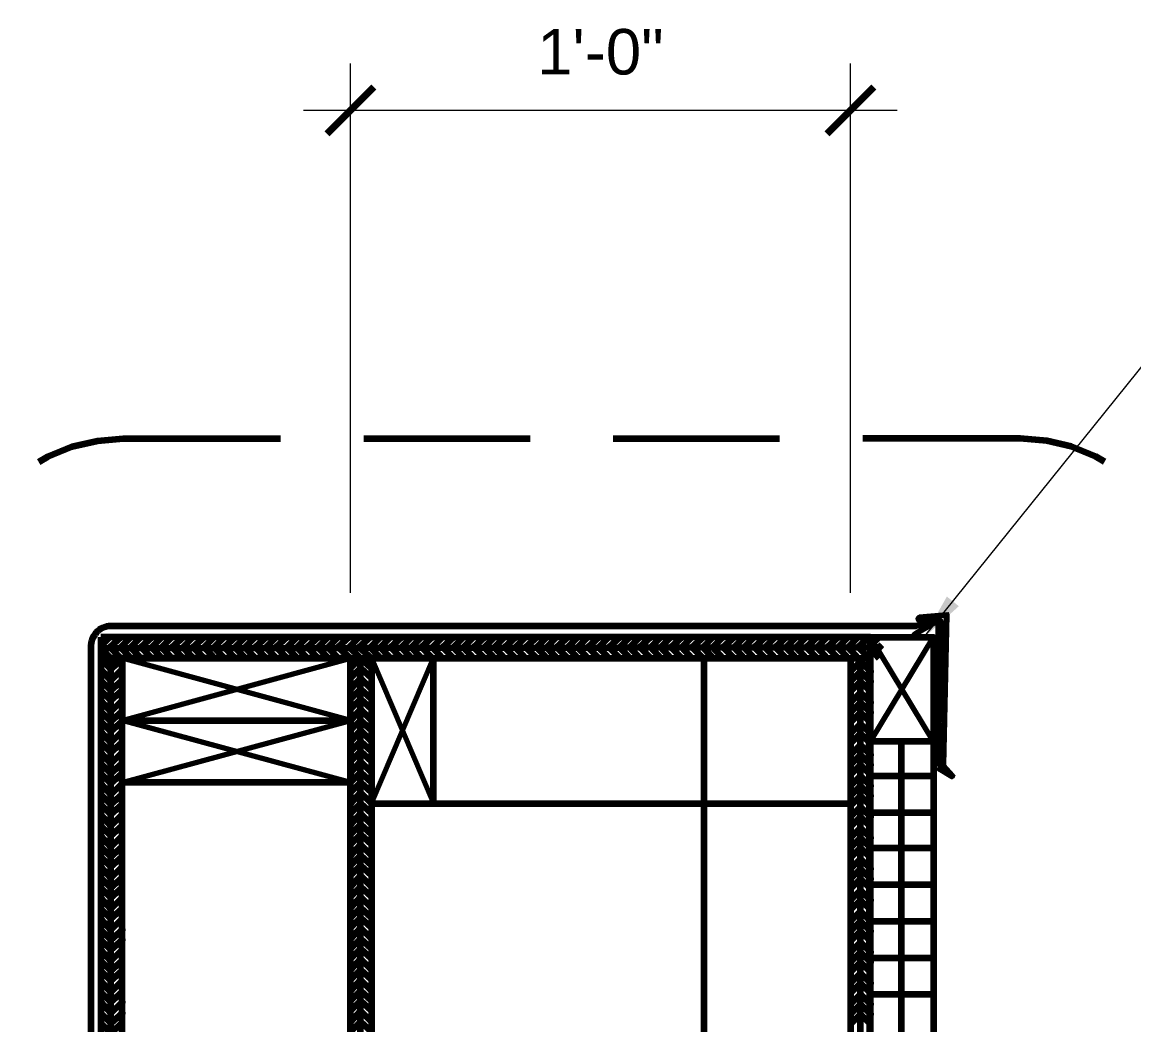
# Model space of a CAD drawing. Extents: x 261 to 424, y 0 to 368.
# Drawn here: x 341.01 to 367.74, y 314.35 to 338.46 of the extents above; entities that cross this region are included whole.
import ezdxf

# ---------------------------------------------------------------- set-up
doc = ezdxf.new("R2010")
doc.units = 0
doc.header["$MEASUREMENT"] = 0
for name, color, linetype, lineweight in [('Dt-Dim', 3, 'Continuous', 20), ('Dt-Iden', 3, 'Continuous', 20), ('Dt-Line 1', 9, 'Continuous', 0), ('Dt-Line 3', 7, 'Continuous', 15), ('Dt-Text', 121, 'Continuous', 20)]:
    doc.layers.add(name, color=color, linetype=linetype, lineweight=lineweight)
doc.styles.get("Standard").update_dxf_attribs({"font": 'Arial.ttf'})
doc.dimstyles.new('1 Inch', dxfattribs={"dimtxt": 1.09375, "dimasz": 1.125, "dimexe": 1.125, "dimexo": 0.5625, "dimgap": 0.84375, "dimtad": 1, "dimdec": 4, "dimzin": 3, "dimdsep": 46, "dimlunit": 4, "dimtxsty": 'Standard', "dimblk": 'ARCHTICK', "dimcen": 0.5625, "dimdle": 1.125, "dimclrd": 253, "dimclre": 253, "dimclrt": 256, "dimadec": 0, "dimazin": 0, "dimtfac": 0.6, "dimtdec": 4, "dimtix": 1, "dimtmove": 2, "dimatfit": 0, "dimfxl": 1, "dimfrac": 1, "dimtolj": 1, "dimtzin": 0, "dimlwd": 9, "dimlwe": 9, "dimarcsym": 0})

# ---------------------------------------------------------------- blocks, each defined once
blk = doc.blocks.new('_ArchTick')
at = {"color": 0, "linetype": 'ByBlock', "const_width": 0.15}
blk.add_lwpolyline([(-0.5, -0.5), (0.5, 0.5)], dxfattribs=at)
blk = doc.blocks.new('*D2')
at = {"layer": 'Defpoints', "color": 0, "transparency": 16777216}
for p in [(348.903, 336.336), (348.903, 324.176), (360.93, 324.176)]:
    blk.add_point(p, dxfattribs=at)
at = {"layer": 'Dt-Dim', "color": 253, "lineweight": 9, "transparency": 16777216}
for p, q in [((348.903, 324.738), (348.903, 337.461)), ((360.93, 324.738), (360.93, 337.461)), ((362.055, 336.336), (347.778, 336.336))]:
    blk.add_line(p, q, dxfattribs=at)
at = {"layer": 'Dt-Dim', "color": 253, "lineweight": 9, "transparency": 16777216, "xscale": 1.125, "yscale": 1.125, "zscale": 1.125, "rotation": 180}
blk.add_blockref('_ArchTick', (348.903, 336.336), dxfattribs=at)
at = {"layer": 'Dt-Dim', "color": 253, "lineweight": 9, "transparency": 16777216, "xscale": 1.125, "yscale": 1.125, "zscale": 1.125}
blk.add_blockref('_ArchTick', (360.93, 336.336), dxfattribs=at)
at = {"layer": 'Dt-Dim', "transparency": 16777216, "insert": (354.917, 337.738), "char_height": 1.0938, "attachment_point": 5}
blk.add_mtext('\\A1;1\'-0"', dxfattribs=at)

msp = doc.modelspace()

# ---------------------------------------------------------------- linework, layer by layer
at = {"layer": 'Dt-Iden', "linetype": 'Continuous', "lineweight": 211}
for p, q in [((349.22332, 328.44232), (353.22332, 328.44232)), ((355.22332, 328.44232), (359.22332, 328.44232))]:
    msp.add_line(p, q, dxfattribs=at)
for points in [[(341.40999, 327.88232), (341.62332, 328.01568), (342.20999, 328.25568), (342.82332, 328.38899), (343.43665, 328.44232), (347.22332, 328.44232)], [(367.03665, 327.88232), (366.82332, 328.01568), (366.23665, 328.25568), (365.64999, 328.38899), (365.00999, 328.44232), (361.22332, 328.44232)]]:
    msp.add_lwpolyline(points, dxfattribs=at)
at = {"layer": 'Dt-Line 1', "linetype": 'Continuous', "lineweight": 158}
for p, q in [((343.11665, 323.66899), (342.90332, 323.45568)), ((360.92999, 323.10899), (360.98332, 323.16232)), ((361.16999, 304.17568), (361.16999, 323.16232)), ((362.15666, 302.17568), (362.15666, 321.16232)), ((361.40999, 320.33565), (362.92999, 320.33565)), ((361.40999, 319.45568), (362.92999, 319.45568)), ((361.40999, 318.60232), (362.92999, 318.60232)), ((361.40999, 317.72232), (362.92999, 317.72232)), ((361.40999, 316.84235), (362.92999, 316.84235)), ((361.40999, 315.96232), (362.92999, 315.96232)), ((361.40999, 315.08232), (362.92999, 315.08232))]:
    msp.add_line(p, q, dxfattribs=at)
for points in [[(343.38332, 323.66899), (343.11665, 323.42901), (343.40999, 323.13565), (343.14332, 322.89568), (342.90332, 323.13565)], [(343.62332, 323.66899), (343.38332, 323.42901), (343.62332, 323.16232)], [(343.86332, 323.66899), (343.62332, 323.42901), (343.86332, 323.16232)], [(344.12999, 323.66899), (343.86332, 323.42901), (344.12999, 323.16232)], [(344.36999, 323.66899), (344.12999, 323.42901), (344.36999, 323.16232)], [(344.60999, 323.66899), (344.36999, 323.42901), (344.60999, 323.16232)], [(344.87665, 323.66899), (344.60999, 323.42901), (344.87665, 323.16232)], [(345.11665, 323.66899), (344.87665, 323.42901), (345.11665, 323.16232)], [(345.38332, 323.66899), (345.11665, 323.42901), (345.38332, 323.16232)], [(345.62332, 323.16232), (345.38332, 323.42901), (345.62332, 323.66899)], [(345.86332, 323.66899), (345.62332, 323.42901), (345.86332, 323.16232)], [(346.12999, 323.66899), (345.86332, 323.42901), (346.12999, 323.16232)], [(346.36999, 323.66899), (346.12999, 323.42901), (346.36999, 323.16232)], [(346.60999, 323.66899), (346.36999, 323.42901), (346.60999, 323.16232)], [(346.87665, 323.66899), (346.60999, 323.42901), (346.87665, 323.16232)], [(347.11665, 323.66899), (346.87665, 323.42901), (347.11665, 323.16232)], [(347.38332, 323.16232), (347.11665, 323.42901), (347.38332, 323.66899)], [(347.62332, 323.66899), (347.38332, 323.42901), (347.62332, 323.16232)], [(347.86332, 323.66899), (347.62332, 323.42901), (347.86332, 323.16232)], [(348.12999, 323.66899), (347.86332, 323.42901), (348.12999, 323.16232)], [(348.36999, 323.66899), (348.12999, 323.42901), (348.36999, 323.16232)], [(348.60999, 323.66899), (348.36999, 323.42901), (348.60999, 323.16232)], [(348.90332, 323.16232), (348.60999, 323.42901), (348.87665, 323.66899)], [(349.40999, 322.92235), (349.14332, 323.16232), (348.87665, 323.42901), (349.11665, 323.66899)], [(349.40999, 323.16232), (349.11665, 323.42901), (349.38332, 323.66899)], [(349.62332, 323.66899), (349.38332, 323.42901), (349.62332, 323.16232)], [(349.86332, 323.66899), (349.62332, 323.42901), (349.86332, 323.16232)], [(350.12999, 323.66899), (349.86332, 323.42901), (350.12999, 323.16232)], [(350.36999, 323.66899), (350.12999, 323.42901), (350.36999, 323.16232)], [(350.60999, 323.66899), (350.36999, 323.42901), (350.60999, 323.16232)], [(350.87665, 323.16232), (350.60999, 323.42901), (350.87665, 323.66899)], [(351.11665, 323.66899), (350.87665, 323.42901), (351.11665, 323.16232)], [(351.38332, 323.66899), (351.11665, 323.42901), (351.38332, 323.16232)], [(351.62332, 323.66899), (351.38332, 323.42901), (351.62332, 323.16232)], [(351.86332, 323.66899), (351.62332, 323.42901), (351.86332, 323.16232)], [(352.12999, 323.66899), (351.86332, 323.42901), (352.12999, 323.16232)], [(352.36999, 323.66899), (352.12999, 323.42901), (352.36999, 323.16232)], [(352.60999, 323.66899), (352.36999, 323.42901), (352.60999, 323.16232)], [(352.87665, 323.66899), (352.60999, 323.42901), (352.87665, 323.16232)], [(353.11665, 323.66899), (352.87665, 323.42901), (353.11665, 323.16232)], [(353.38332, 323.66899), (353.11665, 323.42901), (353.38332, 323.16232)], [(353.62332, 323.66899), (353.38332, 323.42901), (353.62332, 323.16232)], [(353.86332, 323.66899), (353.62332, 323.42901), (353.86332, 323.16232)], [(354.12999, 323.66899), (353.86332, 323.42901), (354.12999, 323.16232)], [(354.36999, 323.66899), (354.12999, 323.42901), (354.36999, 323.16232)], [(354.60999, 323.66899), (354.36999, 323.42901), (354.60999, 323.16232)], [(354.87665, 323.66899), (354.60999, 323.42901), (354.87665, 323.16232)], [(355.11665, 323.66899), (354.87665, 323.42901), (355.11665, 323.16232)], [(355.38332, 323.66899), (355.11665, 323.42901), (355.38332, 323.16232)], [(355.62332, 323.66899), (355.38332, 323.42901), (355.62332, 323.16232)], [(355.86332, 323.66899), (355.62332, 323.42901), (355.86332, 323.16232)], [(356.12999, 323.16232), (355.86332, 323.42901), (356.12999, 323.66899)], [(356.36999, 323.66899), (356.12999, 323.42901), (356.36999, 323.16232)], [(356.60999, 323.66899), (356.36999, 323.42901), (356.60999, 323.16232)], [(356.87665, 323.66899), (356.60999, 323.42901), (356.87665, 323.16232)], [(357.11665, 323.66899), (356.87665, 323.42901), (357.11665, 323.16232)], [(357.38332, 323.66899), (357.11665, 323.42901), (357.38332, 323.16232)], [(357.62332, 323.66899), (357.38332, 323.42901), (357.62332, 323.16232)], [(357.86332, 323.66899), (357.62332, 323.42901), (357.86332, 323.16232)], [(358.12999, 323.66899), (357.86332, 323.42901), (358.12999, 323.16232)], [(358.36999, 323.66899), (358.12999, 323.42901), (358.36999, 323.16232)], [(358.60999, 323.66899), (358.36999, 323.42901), (358.60999, 323.16232)], [(358.87665, 323.66899), (358.60999, 323.42901), (358.87665, 323.16232)], [(359.11665, 323.66899), (358.87665, 323.42901), (359.11665, 323.16232)], [(359.38332, 323.66899), (359.11665, 323.42901), (359.38332, 323.16232)], [(359.62332, 323.66899), (359.38332, 323.42901), (359.62332, 323.16232)], [(359.86332, 323.66899), (359.62332, 323.42901), (359.86332, 323.16232)], [(360.12999, 323.66899), (359.86332, 323.42901), (360.12999, 323.16232)], [(360.36999, 323.66899), (360.12999, 323.42901), (360.36999, 323.16232)], [(360.63666, 323.66899), (360.36999, 323.42901), (360.63666, 323.16232)], [(360.87665, 323.66899), (360.63666, 323.42901), (360.87665, 323.16232)], [(361.11665, 323.66899), (360.87665, 323.42901), (361.11665, 323.16232)], [(361.40999, 304.17568), (361.38332, 323.16232), (361.11665, 323.42901), (361.38332, 323.66899)], [(361.62332, 323.66899), (361.38332, 323.42901), (361.62332, 323.16232)], [(361.67666, 323.48235), (361.62332, 323.42901), (361.67666, 323.37568)], [(342.90332, 254.68235), (343.14332, 254.92235), (342.90332, 255.16232), (343.14332, 255.42901), (343.14332, 323.16232), (342.90332, 323.40235), (361.67666, 323.42901)], [(343.11665, 323.16232), (343.14332, 323.13565), (343.19665, 323.16232)], [(349.14332, 59.16233), (349.14332, 323.16232), (348.90332, 322.92235), (348.90332, 322.92235)], [(349.11665, 323.16232), (349.11665, 323.16232), (349.11665, 323.16235)], [(361.40999, 322.84235), (361.16999, 323.08232), (360.92999, 322.84235)], [(361.32999, 323.16232), (361.40999, 323.08232), (361.40999, 323.10899)], [(342.90332, 322.89568), (343.14332, 322.62899), (343.40999, 322.89568)], [(348.90332, 322.68235), (349.14332, 322.92235), (349.40999, 322.68235), (349.40999, 322.68235)], [(348.90332, 322.41565), (349.14332, 322.68235), (349.40999, 322.41565), (349.40999, 322.41565)], [(361.40999, 322.60232), (361.16999, 322.84235), (360.92999, 322.60232)], [(342.90332, 322.62899), (343.14332, 322.38899), (343.40999, 322.62899)], [(348.90332, 322.17568), (349.14332, 322.41565), (349.40999, 322.17568), (349.40999, 322.17568)], [(361.40999, 322.36232), (361.16999, 322.60232), (360.92999, 322.36232)], [(342.90332, 322.38899), (343.14332, 322.14901), (343.40999, 322.38899)], [(342.90332, 322.14901), (343.14332, 321.88232), (343.40999, 322.14901)], [(348.90332, 321.93565), (349.14332, 322.17568), (349.40999, 321.93565), (349.40999, 321.93565)], [(361.40999, 322.09568), (361.16999, 322.33565), (360.92999, 322.09568)], [(342.90332, 321.88232), (343.14332, 321.64232), (343.40999, 321.88232)], [(348.90332, 321.66899), (349.14332, 321.93565), (349.40999, 321.66899), (349.40999, 321.66899)], [(361.40999, 321.85565), (361.16999, 322.09568), (360.92999, 321.85565)], [(342.90332, 321.64232), (343.14332, 321.40235), (343.40999, 321.64232)], [(348.90332, 321.42901), (349.14332, 321.66899), (349.40999, 321.42901), (349.40999, 321.42901)], [(361.40999, 321.61568), (361.16999, 321.85565), (360.92999, 321.61568)], [(342.90332, 321.40235), (343.14332, 321.13565), (343.40999, 321.40235)], [(348.90332, 321.16232), (349.14332, 321.42901), (349.40999, 321.16232), (349.40999, 321.16232)], [(361.40999, 321.34901), (361.16999, 321.58901), (360.92999, 321.34901)], [(361.40999, 321.10899), (361.16999, 321.34901), (360.92999, 321.10899)], [(342.90332, 321.13565), (343.14332, 320.89568), (343.40999, 321.13565)], [(348.90332, 320.92235), (349.14332, 321.16232), (349.40999, 320.92235), (349.40999, 320.92235)], [(361.40999, 320.84235), (361.16999, 321.08232), (360.92999, 320.84235)], [(342.90332, 320.89568), (343.14332, 320.62899), (343.40999, 320.89568)], [(348.90332, 320.68235), (349.14332, 320.92235), (349.40999, 320.68235), (349.40999, 320.68235)], [(361.40999, 320.60232), (361.16999, 320.84235), (360.92999, 320.60232)], [(342.90332, 320.62899), (343.14332, 320.38899), (343.40999, 320.62899)], [(348.90332, 320.41565), (349.14332, 320.68235), (349.40999, 320.41565), (349.40999, 320.41565)], [(361.40999, 320.36232), (361.16999, 320.60232), (360.92999, 320.36232)], [(342.90332, 320.38899), (343.14332, 320.14901), (343.40999, 320.38899)], [(348.90332, 320.17568), (349.14332, 320.41565), (349.40999, 320.17568), (349.40999, 320.17568)], [(361.40999, 320.09568), (361.16999, 320.33565), (360.92999, 320.09568)], [(342.90332, 320.14901), (343.14332, 319.88232), (343.40999, 320.14901)], [(348.90332, 319.93565), (349.14332, 320.17568), (349.40999, 319.93565), (349.40999, 319.93565)], [(361.40999, 319.85565), (361.16999, 320.09568), (360.92999, 319.85565)], [(342.90332, 319.88232), (343.14332, 319.64232), (343.40999, 319.88232)], [(348.90332, 319.66899), (349.14332, 319.93565), (349.40999, 319.66899), (349.40999, 319.66899)], [(361.40999, 319.61568), (361.16999, 319.85565), (360.92999, 319.61568)], [(342.90332, 319.64232), (343.14332, 319.40235), (343.40999, 319.64232)], [(348.90332, 319.42901), (349.14332, 319.66899), (349.40999, 319.42901), (349.40999, 319.42901)], [(361.40999, 319.34901), (361.16999, 319.58901), (360.92999, 319.34901)], [(342.90332, 319.40235), (343.14332, 319.13565), (343.40999, 319.40235)], [(348.90332, 319.16232), (349.14332, 319.42901), (349.40999, 319.16232), (349.40999, 319.16232)], [(361.40999, 319.10899), (361.16999, 319.34901), (360.92999, 319.10899)], [(342.90332, 319.13565), (343.14332, 318.89568), (343.40999, 319.13565)], [(348.90332, 318.92235), (349.14332, 319.16232), (349.40999, 318.92235), (349.40999, 318.92235)], [(361.40999, 318.84235), (361.16999, 319.08232), (360.92999, 318.84235)], [(342.90332, 318.89568), (343.14332, 318.62899), (343.40999, 318.89568)], [(348.90332, 318.68235), (349.14332, 318.92235), (349.40999, 318.68235), (349.40999, 318.68235)], [(348.90332, 318.41565), (349.14332, 318.68235), (349.40999, 318.41565), (349.40999, 318.41565)], [(361.40999, 318.60232), (361.16999, 318.84235), (360.92999, 318.60232)], [(342.90332, 318.62899), (343.14332, 318.38899), (343.40999, 318.62899)], [(348.90332, 318.17568), (349.14332, 318.41565), (349.40999, 318.17568), (349.40999, 318.17568)], [(361.40999, 318.36232), (361.16999, 318.60232), (360.92999, 318.36232)], [(342.90332, 318.38899), (343.14332, 318.14901), (343.40999, 318.38899)], [(342.90332, 318.14901), (343.14332, 317.88232), (343.40999, 318.14901)], [(348.90332, 317.93565), (349.14332, 318.17568), (349.40999, 317.93565), (349.40999, 317.93565)], [(361.40999, 318.09568), (361.16999, 318.33565), (360.92999, 318.09568)], [(342.90332, 317.88232), (343.14332, 317.64232), (343.40999, 317.88232)], [(348.90332, 317.66899), (349.14332, 317.93565), (349.40999, 317.66899), (349.40999, 317.66899)], [(361.40999, 317.85565), (361.16999, 318.09568), (360.92999, 317.85565)], [(342.90332, 317.64232), (343.14332, 317.40235), (343.40999, 317.64232)], [(348.90332, 317.42901), (349.14332, 317.66899), (349.40999, 317.42901), (349.40999, 317.42901)], [(361.40999, 317.61568), (361.16999, 317.85565), (360.92999, 317.61568)], [(342.90332, 317.40235), (343.14332, 317.13565), (343.40999, 317.40235)], [(348.90332, 317.16232), (349.14332, 317.42901), (349.40999, 317.16232), (349.40999, 317.16232)], [(361.40999, 317.34901), (361.16999, 317.58901), (360.92999, 317.34901)], [(361.40999, 317.10899), (361.16999, 317.34901), (360.92999, 317.10899)], [(342.90332, 317.13565), (343.14332, 316.89568), (343.40999, 317.13565)], [(348.90332, 316.92235), (349.14332, 317.16232), (349.40999, 316.92235), (349.40999, 316.92235)], [(361.40999, 316.84235), (361.16999, 317.08232), (360.92999, 316.84235)], [(342.90332, 316.89568), (343.14332, 316.62899), (343.40999, 316.89568)], [(348.90332, 316.68235), (349.14332, 316.92235), (349.40999, 316.68235), (349.40999, 316.68235)], [(361.40999, 316.60232), (361.16999, 316.84235), (360.92999, 316.60232)], [(343.40999, 316.62899), (343.14332, 316.38899), (342.90332, 316.62899)], [(348.90332, 316.41565), (349.14332, 316.68235), (349.40999, 316.41565), (349.40999, 316.41565)], [(361.40999, 316.36232), (361.16999, 316.60232), (360.92999, 316.36232)], [(343.40999, 316.38899), (343.14332, 316.14901), (342.90332, 316.38899)], [(348.90332, 316.17568), (349.14332, 316.41565), (349.40999, 316.17568), (349.40999, 316.17568)], [(361.40999, 316.09568), (361.16999, 316.33565), (360.92999, 316.09568)], [(342.90332, 316.14901), (343.14332, 315.88232), (343.40999, 316.14901)], [(348.90332, 315.93565), (349.14332, 316.17568), (349.40999, 315.93565), (349.40999, 315.93565)], [(361.40999, 315.85565), (361.16999, 316.09568), (360.92999, 315.85565)], [(342.90332, 315.88232), (343.14332, 315.64232), (343.40999, 315.88232)], [(348.90332, 315.66899), (349.14332, 315.93565), (349.40999, 315.66899), (349.40999, 315.66899)], [(361.40999, 315.61568), (361.16999, 315.85565), (360.92999, 315.61568)], [(342.90332, 315.64232), (343.14332, 315.40235), (343.40999, 315.64232)], [(348.90332, 315.42901), (349.14332, 315.66899), (349.40999, 315.42901), (349.40999, 315.42901)], [(361.40999, 315.34901), (361.16999, 315.58901), (360.92999, 315.34901)], [(342.90332, 315.40235), (343.14332, 315.13565), (343.40999, 315.40235)], [(348.90332, 315.16232), (349.14332, 315.42901), (349.40999, 315.16232), (349.40999, 315.16232)], [(361.40999, 315.10899), (361.16999, 315.34901), (360.92999, 315.10899)], [(342.90332, 315.13565), (343.14332, 314.89568), (343.40999, 315.13565)], [(348.90332, 314.92235), (349.14332, 315.16232), (349.40999, 314.92235), (349.40999, 314.92235)], [(348.90332, 314.68235), (349.14332, 314.92235), (349.40999, 314.68235), (349.40999, 314.68235)], [(361.40999, 314.84235), (361.16999, 315.08232), (360.92999, 314.84235)], [(343.40999, 314.89568), (343.14332, 314.62899), (342.90332, 314.89568)], [(348.90332, 314.41565), (349.14332, 314.68235), (349.40999, 314.41565), (349.40999, 314.41565)], [(361.40999, 314.60232), (361.16999, 314.84235), (360.92999, 314.60232)], [(343.40999, 314.62899), (343.14332, 314.38899), (342.90332, 314.62899)], [(342.90332, 314.38899), (343.14332, 314.14901), (343.40999, 314.38899)], [(348.90332, 314.17568), (349.14332, 314.41565), (349.40999, 314.17568), (349.40999, 314.17568)], [(361.40999, 314.36232), (361.16999, 314.60232), (360.92999, 314.36232)]]:
    msp.add_lwpolyline(points, dxfattribs=at)
for p in [(345.62332, 323.16232), (347.38332, 323.16232), (348.90332, 323.16232), (349.11665, 323.16232), (349.40999, 323.16232), (350.87665, 323.16232), (356.12999, 323.16232), (348.90332, 322.92235), (348.90332, 322.68235), (349.40999, 322.92235), (349.40999, 322.68235), (361.40999, 322.84235), (348.90332, 322.41565), (349.40999, 322.41565), (361.40999, 322.60232), (348.90332, 322.17568), (349.40999, 322.17568), (348.90332, 321.93565), (349.40999, 321.93565), (361.40999, 322.09568), (348.90332, 321.66899), (349.40999, 321.66899), (361.40999, 321.85565), (348.90332, 321.42901), (349.40999, 321.42901), (361.40999, 321.34901), (348.90332, 321.16232), (349.40999, 321.16232), (348.90332, 320.92235), (349.40999, 320.92235), (361.40999, 320.84235), (348.90332, 320.68235), (349.40999, 320.68235), (361.40999, 320.60232), (348.90332, 320.41565), (349.40999, 320.41565), (348.90332, 320.17568), (349.40999, 320.17568), (361.40999, 320.09568), (348.90332, 319.93565), (349.40999, 319.93565), (361.40999, 319.85565), (348.90332, 319.66899), (349.40999, 319.66899), (348.90332, 319.42901), (349.40999, 319.42901), (361.40999, 319.34901), (348.90332, 319.16232), (349.40999, 319.16232), (348.90332, 318.92235), (348.90332, 318.68235), (349.40999, 318.92235), (349.40999, 318.68235), (361.40999, 318.84235), (348.90332, 318.41565), (349.40999, 318.41565), (361.40999, 318.60232), (348.90332, 318.17568), (349.40999, 318.17568), (348.90332, 317.93565), (349.40999, 317.93565), (361.40999, 318.09568), (348.90332, 317.66899), (349.40999, 317.66899), (361.40999, 317.85565), (348.90332, 317.42901), (349.40999, 317.42901), (361.40999, 317.34901), (348.90332, 317.16232), (349.40999, 317.16232), (348.90332, 316.92235), (349.40999, 316.92235), (361.40999, 316.84235), (343.40999, 316.62899), (348.90332, 316.68235), (349.40999, 316.68235), (361.40999, 316.60232), (343.40999, 316.38899), (348.90332, 316.41565), (349.40999, 316.41565), (348.90332, 316.17568), (349.40999, 316.17568), (361.40999, 316.09568), (348.90332, 315.93565), (349.40999, 315.93565), (361.40999, 315.85565), (348.90332, 315.66899), (349.40999, 315.66899), (348.90332, 315.42901), (349.40999, 315.42901), (361.40999, 315.34901), (348.90332, 315.16232), (348.90332, 314.92235), (349.40999, 315.16232), (349.40999, 314.92235), (343.40999, 314.89568), (348.90332, 314.68235), (349.40999, 314.68235), (361.40999, 314.84235), (343.40999, 314.62899), (348.90332, 314.41565), (349.40999, 314.41565), (361.40999, 314.60232)]:
    msp.add_point(p, dxfattribs=at)
at = {"layer": 'Dt-Line 3', "linetype": 'Continuous', "lineweight": 70}
for p, q in [((362.92999, 321.16232), (361.40999, 323.66899)), ((361.40999, 321.16232), (362.92999, 323.66899)), ((361.59665, 323.69565), (361.59665, 323.66899)), ((349.40999, 319.66899), (350.90332, 323.16232)), ((349.40999, 323.16232), (350.90332, 319.66899))]:
    msp.add_line(p, q, dxfattribs=at)
at = {"layer": 'Dt-Line 3', "linetype": 'Continuous', "lineweight": 140}
for p, q in [((357.40999, 304.17568), (357.40999, 323.16232)), ((349.40999, 319.66899), (360.92999, 319.66899))]:
    msp.add_line(p, q, dxfattribs=at)
at = {"layer": 'Dt-Line 3', "linetype": 'Continuous', "lineweight": 211}
msp.add_line((360.92999, 323.16232), (360.92999, 304.17568), dxfattribs=at)
at = {"layer": 'Dt-Line 3', "linetype": 'Continuous', "lineweight": 140}
msp.add_lwpolyline([(363.14332, 321.61568), (363.11665, 323.97565, 0.24611095), (363.06502, 324.07435, 0.24607571), (362.95666, 324.09568), (362.50332, 323.93565), (343.12999, 323.93565, 0.41421921), (342.66332, 323.42901), (342.63666, 260.18899, -0.41417467), (342.15666, 259.66899), (282.87665, 259.66899)], format="xyb", dxfattribs=at)
at = {"layer": 'Dt-Line 3', "linetype": 'Continuous', "lineweight": 70}
msp.add_lwpolyline([(362.94819, 324.03589), (362.98513, 324.03935), (362.95666, 324.04235), (362.44999, 323.72232), (362.98712, 324.03847), (363.0054, 324.02094), (363.00993, 324.00451), (363.00069, 324.02798), (363.00178, 324.06091), (363.02538, 324.03941), (363.03626, 324.00959), (363.03655, 324.00597), (363.03196, 324.0269), (363.00186, 324.06105, 0.27535053)], format="xyb", close=True, dxfattribs=at)
for points in [[(362.5947, 324.06906), (362.55731, 324.10182), (362.58085, 324.14574), (362.58656, 324.14769)], [(343.40999, 320.17568), (348.90332, 321.66899), (343.40999, 323.16232)], [(348.90332, 320.17568), (343.40999, 321.66899), (348.90332, 323.16232)], [(363.40132, 320.37388), (363.38332, 320.33565), (363.3637, 320.3095), (363.06332, 320.49565), (363.38332, 320.33565), (363.16999, 320.57565), (363.38332, 320.33565)]]:
    msp.add_lwpolyline(points, dxfattribs=at)
for points in [[(363.23538, 324.22896), (363.24937, 324.21967), (363.24999, 324.20235), (362.59264, 324.14878), (362.55821, 324.12006), (362.56263, 324.08796), (362.59515, 324.06904), (362.57037, 324.07886), (362.55732, 324.10177), (362.56166, 324.12838), (362.58115, 324.14588), (363.24999, 324.20235), (363.16999, 320.60232)], [(362.73056, 324.09568), (362.74307, 324.08497), (362.74204, 324.0766), (362.7356, 324.07022), (362.73051, 324.06901), (362.74332, 324.09568), (362.60999, 324.06901), (362.74332, 324.06901), (362.60999, 324.09568)], [(363.27665, 320.41565), (363.06332, 320.62899), (363.03665, 323.98901), (363.03665, 323.02899), (363.03665, 320.62899), (363.27665, 320.38899)], [(363.17377, 320.60636), (363.16999, 320.61531), (363.15467, 320.58776), (363.14332, 320.61615)]]:
    msp.add_lwpolyline(points, close=True, dxfattribs=at)
at = {"layer": 'Dt-Line 3', "linetype": 'Continuous', "lineweight": 211}
for points in [[(342.90332, 323.66899), (342.90332, 323.16232), (361.40999, 323.16232), (361.40999, 323.66899)], [(342.90332, 255.42901), (343.40999, 255.42901), (343.40999, 323.16232), (342.90332, 323.16232)], [(343.40999, 321.66899), (348.90332, 321.66899), (348.90332, 320.17568), (343.40999, 320.17568), (343.40999, 321.66899), (348.90332, 321.66899), (348.90332, 323.16232), (343.40999, 323.16232)], [(350.90332, 319.66899), (350.90332, 323.16232), (349.40999, 323.16232), (349.40999, 319.66899)]]:
    msp.add_lwpolyline(points, close=True, dxfattribs=at)
for points in [[(349.40999, 303.66899), (361.40999, 303.66899), (361.40999, 323.66899), (362.92999, 323.66899), (362.92999, 321.16232), (361.40999, 321.16232)], [(349.40999, 323.16232), (349.40999, 59.16233), (348.90332, 59.16233), (348.90332, 323.16232)], [(362.92999, 321.16232), (362.92999, 302.17568), (349.40999, 302.17568)]]:
    msp.add_lwpolyline(points, dxfattribs=at)

# ---------------------------------------------------------------- dimensions: what is measured, and where the dimension line sits
at = {"layer": 'Dt-Dim'}
dim = msp.add_linear_dim(base=(348.90332, 336.33565), p1=(360.92999, 324.17568), p2=(348.90332, 324.17568), dimstyle='1 Inch', dxfattribs=at)
dim.commit()
dim.dimension.update_dxf_attribs({"geometry": '*D2', "text_midpoint": (354.91665, 337.73784)})

# ---------------------------------------------------------------- leaders
at = {"layer": 'Dt-Text', "annotation_type": 0, "has_hookline": 1, "hookline_direction": 0, "text_width": 17.51791}
msp.add_leader([(362.68759, 323.65279), (372.16895, 335.44473), (375.58864, 335.44473)], dimstyle='1 Inch', override={"dimgap": 0.84375, "dimtad": 0}, dxfattribs=at)

doc.saveas('drawing.dxf')
